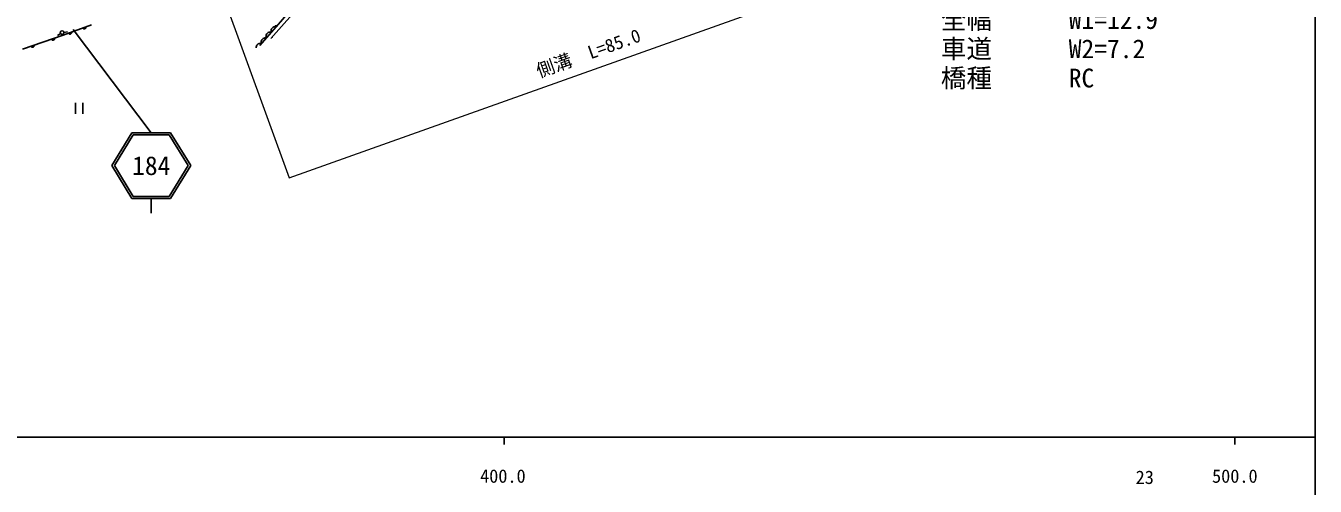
# Model space of a CAD drawing. Units: millimetres, scale not verified. Extents: x 40000 to 680000, y 20000 to 380000.
# Drawn here: x 402561 to 579000, y 198274 to 261254 of the extents above; entities that cross this region are included whole.
import ezdxf
from ezdxf.enums import TextEntityAlignment as Align

# ---------------------------------------------------------------- set-up
doc = ezdxf.new("R2010")
doc.units = ezdxf.units.MM
doc.header["$LTSCALE"] = 1000
doc.linetypes.add('CHAIN', pattern=[18.5, 12, -1.5, 3.5, -1.5])
for name, color, linetype, lineweight in [('M-BGD', 7, 'Continuous', 25), ('M-BGD-EXST', 7, 'Continuous', 25), ('M-BMK', 2, 'CHAIN', 13), ('M-STR-HTXT', 7, 'Continuous', 13), ('M-STR-STRC', 7, 'Continuous', 25), ('M-TTL-BAND', 7, 'Continuous', 25)]:
    doc.layers.add(name, color=color, linetype=linetype, lineweight=lineweight)
doc.styles.add('ＭＳ ゴシック', font='')
doc.styles.get('ＭＳ ゴシック').set_extended_font_data('MS Gothic')

msp = doc.modelspace()

# ---------------------------------------------------------------- linework, layer by layer
at = {"layer": 'M-BGD'}
for p, q in [((436106, 259506), (440495, 264467)), ((439405, 264130), (436817, 261130)), ((407658, 259973), (411531, 261402)), ((410799, 261068), (410797, 261131)), ((436817, 261130), (434578, 258552)), ((436617, 261145), (436520, 261124)), ((436702, 261151), (436617, 261145)), ((436817, 261130), (436702, 261151)), ((436782, 261335), (436788, 261250)), ((436788, 261250), (436825, 261140)), ((402120, 258077), (407658, 259973)), ((406037, 259418), (406075, 259367)), ((406075, 259367), (406120, 259330)), ((406429, 259351), (406467, 259396)), ((406467, 259396), (406498, 259459)), ((406498, 259459), (406510, 259517)), ((406510, 259517), (406510, 259580)), ((407321, 260200), (406895, 259938)), ((407783, 260357), (408280, 260409)), ((408391, 260243), (408431, 260194)), ((408431, 260194), (408476, 260158)), ((408476, 260158), (408540, 260128)), ((408540, 260128), (408598, 260117)), ((408598, 260117), (408661, 260119)), ((408661, 260119), (408736, 260147)), ((408736, 260147), (408785, 260186)), ((408785, 260186), (408822, 260232)), ((408822, 260232), (408852, 260296)), ((408852, 260296), (408862, 260353)), ((408862, 260353), (408860, 260416)), ((410328, 260958), (410368, 260908)), ((410368, 260908), (410413, 260872)), ((410413, 260872), (410477, 260842)), ((410477, 260842), (410534, 260832)), ((410534, 260832), (410598, 260833)), ((410598, 260833), (410673, 260861)), ((410673, 260861), (410722, 260901)), ((410722, 260901), (410759, 260946)), ((410759, 260946), (410788, 261010)), ((410788, 261010), (410799, 261068)), ((434958, 259447), (434879, 259356)), ((435052, 259524), (434958, 259447)), ((435176, 259576), (435052, 259524)), ((435274, 259597), (435176, 259576)), ((435358, 259603), (435274, 259597)), ((435473, 259582), (435358, 259603)), ((435436, 259892), (435429, 259788)), ((435429, 259788), (435435, 259699)), ((435435, 259699), (435473, 259582)), ((435471, 260029), (435436, 259892)), ((435538, 260138), (435471, 260029)), ((435621, 260233), (435538, 260138)), ((435719, 260314), (435621, 260233)), ((435849, 260368), (435719, 260314)), ((435952, 260390), (435849, 260368)), ((436041, 260397), (435952, 260390)), ((436161, 260375), (436041, 260397)), ((436126, 260671), (436119, 260571)), ((436119, 260571), (436125, 260486)), ((436125, 260486), (436161, 260375)), ((436160, 260800), (436126, 260671)), ((436223, 260904), (436160, 260800)), ((436302, 260995), (436223, 260904)), ((436287, 259621), (436256, 259675)), ((436396, 261072), (436302, 260995)), ((436520, 261124), (436396, 261072)), ((403268, 258470), (403306, 258419)), ((403306, 258419), (403351, 258382)), ((403351, 258382), (403414, 258351)), ((403414, 258351), (403471, 258339)), ((403471, 258339), (403535, 258339)), ((403535, 258339), (403610, 258365)), ((403610, 258365), (403661, 258403)), ((403661, 258403), (403698, 258448)), ((403698, 258448), (403729, 258511)), ((403729, 258511), (403742, 258568)), ((403742, 258568), (403741, 258632)), ((406120, 259330), (406183, 259299)), ((406183, 259299), (406240, 259287)), ((406240, 259287), (406303, 259287)), ((406303, 259287), (406379, 259313)), ((406379, 259313), (406429, 259351)), ((434092, 258344), (434085, 258240)), ((434127, 258481), (434092, 258344)), ((434194, 258590), (434127, 258481)), ((434277, 258685), (434194, 258590)), ((434375, 258766), (434277, 258685)), ((434505, 258820), (434375, 258766)), ((434608, 258842), (434505, 258820)), ((434697, 258848), (434608, 258842)), ((434818, 258827), (434697, 258848)), ((434782, 259122), (434775, 259023)), ((434775, 259023), (434781, 258938)), ((434781, 258938), (434818, 258827)), ((434816, 259252), (434782, 259122)), ((434879, 259356), (434816, 259252))]:
    msp.add_line(p, q, dxfattribs=at)
msp.add_circle((407534, 260331), 250, dxfattribs=at)
at = {"layer": 'M-BGD-EXST'}
for p, q in [((409383, 250726), (409383, 249226)), ((410383, 250726), (410383, 249226))]:
    msp.add_line(p, q, dxfattribs=at)
at = {"layer": 'M-BMK'}
msp.add_arc((321023, 574329), 319831, 277.93005, 285.13296, dxfattribs=at)
at = {"layer": 'M-STR-HTXT'}
for p, q in [((438578, 240477), (519757, 269355)), ((429168, 266374), (438578, 240477))]:
    msp.add_line(p, q, dxfattribs=at)
at = {"layer": 'M-STR-STRC'}
for p, q in [((409049, 260736), (419727, 246625)), ((417091, 246625), (414327, 242125)), ((417259, 246325), (414679, 242125)), ((417091, 246625), (422363, 246625)), ((417259, 246325), (422195, 246325)), ((424775, 242125), (422195, 246325)), ((425127, 242125), (422363, 246625)), ((414327, 242125), (417091, 237625)), ((414679, 242125), (417259, 237925)), ((422195, 237925), (424775, 242125)), ((422363, 237625), (425127, 242125)), ((417091, 237625), (422363, 237625)), ((417259, 237925), (422195, 237925)), ((419727, 237625), (419727, 235625))]:
    msp.add_line(p, q, dxfattribs=at)
at = {"layer": 'M-TTL-BAND'}
for p, q in [((579000, 20000), (579000, 370000)), ((40000, 205000), (579000, 205000)), ((468000, 205000), (468000, 204000)), ((568000, 205000), (568000, 204000))]:
    msp.add_line(p, q, dxfattribs=at)

# ---------------------------------------------------------------- texts
at = {"layer": 'M-STR-HTXT', "style": 'ＭＳ ゴシック'}
for s, p in [('全幅\u3000\u3000\u3000W1=12.9', (527771, 263392)), ('車道\u3000\u3000\u3000W2=7.2', (527771, 259392)), ('橋種\u3000\u3000\u3000RC', (527771, 255392))]:
    msp.add_text(s, height=2566, dxfattribs=at).set_placement(p, align=Align.TOP_LEFT)
msp.add_text('側溝\u3000L=85.0', height=1833, rotation=19.716, dxfattribs=at).set_placement((480036, 256138), align=Align.BOTTOM_CENTER)
at = {"layer": 'M-STR-STRC', "style": 'ＭＳ ゴシック'}
msp.add_text('184', height=2566, dxfattribs=at).set_placement((419727, 242125), align=Align.MIDDLE_CENTER)
at = {"layer": 'M-TTL-BAND', "style": 'ＭＳ ゴシック'}
for s, p in [('400.0', (467844, 198195)), ('23', (555675, 198029)), ('500.0', (568000, 198195))]:
    msp.add_text(s, height=1833, dxfattribs=at).set_placement(p, align=Align.BOTTOM_CENTER)

doc.saveas('drawing.dxf')
